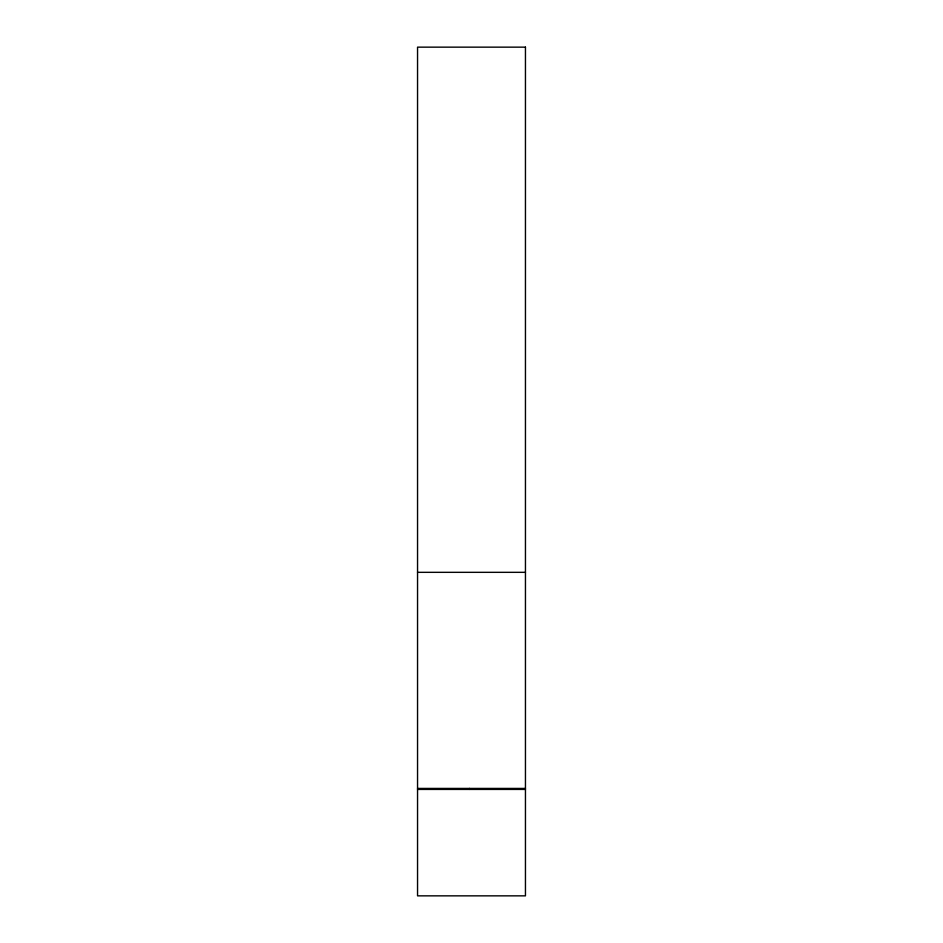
<?xml version="1.0" encoding="UTF-8"?>
<svg xmlns="http://www.w3.org/2000/svg" width="943" height="943" viewBox="0 0 943 943"><rect width="100%" height="100%" fill="white"/><g stroke="black" fill="none" stroke-linecap="round" stroke-linejoin="round"><path stroke-width="1.41" d="M417.549 572.33L525.451 572.33M417.549 788.431L525.451 788.431M417.549 789.421L525.451 789.421M469.425 788.431L469.425 789.421M525.451 47.15L417.549 47.15L417.549 895.85L525.451 895.85L525.451 47.15"/></g></svg>
